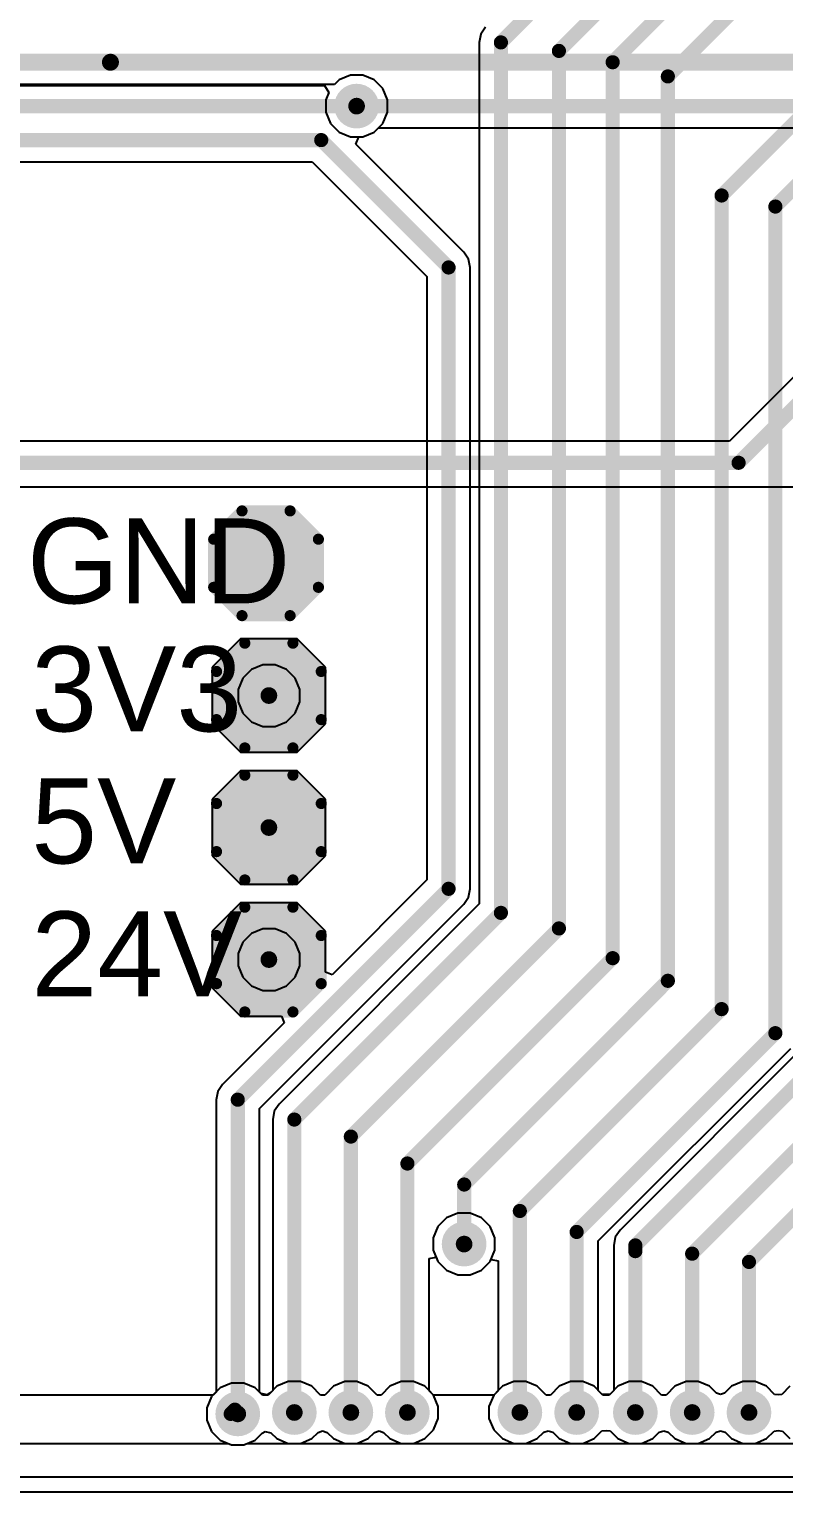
# Model space of a CAD drawing. Header units: millimetres. Extents: x 0 to 5423, y 0 to 5425.
# Drawn here: x 103.62 to 117.17, y 68.17 to 94.42 of the extents above; entities that cross this region are included whole.
import ezdxf

# ---------------------------------------------------------------- set-up
doc = ezdxf.new("R2010")
doc.units = ezdxf.units.MM
for name, color, linetype in [('BottomLayer', 5, 'Continuous'), ('BottomSolder', 6, 'Continuous'), ('TopLayer', 1, 'Continuous'), ('TopOverlay', 2, 'Continuous'), ('TopPaste', 8, 'Continuous'), ('TopSolder', 216, 'Continuous'), ('ViaHoleLayer', 16, 'Continuous')]:
    doc.layers.add(name, color=color, linetype=linetype)
doc.styles.add('Arial', font='', dxfattribs={"height": 0.2})
doc.styles.get('Arial').set_extended_font_data('Arial')

# ---------------------------------------------------------------- blocks, each defined once
blk = doc.blocks.new('T__________7')
at = {"layer": 'TopLayer'}
blk.add_hatch(color=1, dxfattribs=at).paths.add_polyline_path([(0.3809999999999999, 0.7619999999999999), (-0.3809999999999999, 0.7619999999999999), (-0.7619999999999999, 0.3809999999999999), (-0.7619999999999999, -0.3809999999999999), (-0.3809999999999999, -0.7619999999999999), (0.3809999999999999, -0.7619999999999999), (0.7619999999999999, -0.3809999999999999), (0.7619999999999999, 0.3809999999999999)])
at = {"layer": 'TopPaste'}
blk.add_hatch(color=8, dxfattribs=at).paths.add_polyline_path([(0.3809999999999999, 0.7619999999999999), (-0.3809999999999999, 0.7619999999999999), (-0.7619999999999999, 0.3809999999999999), (-0.7619999999999999, -0.3809999999999999), (-0.3809999999999999, -0.7619999999999999), (0.3809999999999999, -0.7619999999999999), (0.7619999999999999, -0.3809999999999999), (0.7619999999999999, 0.3809999999999999)])
at = {"layer": 'TopSolder'}
blk.add_hatch(color=216, dxfattribs=at).paths.add_polyline_path([(0.4318, 0.8636), (-0.4318, 0.8636), (-0.8636, 0.4318), (-0.8636, -0.4318), (-0.4318, -0.8636), (0.4318, -0.8636), (0.8636, -0.4318), (0.8636, 0.4318)])
at = {"layer": 'TopOverlay', "const_width": 0.1999996}
for points in [[(-0.9397999999999999, 0.4318), (-0.4318, 0.9397999999999999)], [(-0.4318, 0.9397999999999999), (0.4318, 0.9397999999999999)], [(0.4318, 0.9397999999999999), (0.9397999999999999, 0.4318)], [(-0.9397999999999999, -0.4318), (-0.9397999999999999, 0.4318)], [(0.9397999999999999, -0.4318), (0.9397999999999999, 0.4318)], [(-0.9397999999999999, -0.4318), (-0.4318, -0.9397999999999999)], [(0.4318, -0.9397999999999999), (0.9397999999999999, -0.4318)], [(-0.4318, -0.9397999999999999), (0.4318, -0.9397999999999999)]]:
    blk.add_lwpolyline(points, dxfattribs=at)
at = {"layer": 'TopOverlay', "const_width": 0.0999998}
for points in [[(-0.4817998999999999, 0.9397999999999999, 1), (-0.3818001, 0.9397999999999999, 1)], [(-0.4817998999999999, 0.9397999999999999, 1), (-0.3818001, 0.9397999999999999, 1)], [(0.3818001, 0.9397999999999999, 1), (0.4817998999999999, 0.9397999999999999, 1)], [(0.3818001, 0.9397999999999999, 1), (0.4817998999999999, 0.9397999999999999, 1)], [(-0.9897999000000001, 0.4318, 1), (-0.8898001, 0.4318, 1)], [(-0.9897999000000001, 0.4318, 1), (-0.8898001, 0.4318, 1)], [(0.8898001, 0.4318, 1), (0.9897999000000001, 0.4318, 1)], [(0.8898001, 0.4318, 1), (0.9897999000000001, 0.4318, 1)], [(-0.9897999000000001, -0.4318, 1), (-0.8898001, -0.4318, 1)], [(-0.9897999000000001, -0.4318, 1), (-0.8898001, -0.4318, 1)], [(0.8898001, -0.4318, 1), (0.9897999000000001, -0.4318, 1)], [(0.8898001, -0.4318, 1), (0.9897999000000001, -0.4318, 1)], [(-0.4817998999999999, -0.9397999999999999, 1), (-0.3818001, -0.9397999999999999, 1)], [(-0.4817998999999999, -0.9397999999999999, 1), (-0.3818001, -0.9397999999999999, 1)], [(0.3818001, -0.9397999999999999, 1), (0.4817998999999999, -0.9397999999999999, 1)], [(0.3818001, -0.9397999999999999, 1), (0.4817998999999999, -0.9397999999999999, 1)]]:
    blk.add_lwpolyline(points, format="xyb", close=True, dxfattribs=at)
blk = doc.blocks.new('T__________8')
at = {"layer": 'TopLayer'}
blk.add_hatch(color=1, dxfattribs=at).paths.add_polyline_path([(0.3809999999999999, 0.7619999999999999), (-0.3809999999999999, 0.7619999999999999), (-0.7619999999999999, 0.3809999999999999), (-0.7619999999999999, -0.3809999999999999), (-0.3809999999999999, -0.7619999999999999), (0.3809999999999999, -0.7619999999999999), (0.7619999999999999, -0.3809999999999999), (0.7619999999999999, 0.3809999999999999)])
at = {"layer": 'TopPaste'}
blk.add_hatch(color=8, dxfattribs=at).paths.add_polyline_path([(0.3809999999999999, 0.7619999999999999), (-0.3809999999999999, 0.7619999999999999), (-0.7619999999999999, 0.3809999999999999), (-0.7619999999999999, -0.3809999999999999), (-0.3809999999999999, -0.7619999999999999), (0.3809999999999999, -0.7619999999999999), (0.7619999999999999, -0.3809999999999999), (0.7619999999999999, 0.3809999999999999)])
at = {"layer": 'TopSolder'}
blk.add_hatch(color=216, dxfattribs=at).paths.add_polyline_path([(0.4318, 0.8636), (-0.4318, 0.8636), (-0.8636, 0.4318), (-0.8636, -0.4318), (-0.4318, -0.8636), (0.4318, -0.8636), (0.8636, -0.4318), (0.8636, 0.4318)])
at = {"layer": 'TopOverlay', "const_width": 0.1999996}
for points in [[(-0.9397999999999999, 0.4318), (-0.4318, 0.9397999999999999)], [(-0.4318, 0.9397999999999999), (0.4318, 0.9397999999999999)], [(0.4318, 0.9397999999999999), (0.9397999999999999, 0.4318)], [(-0.9397999999999999, -0.4318), (-0.9397999999999999, 0.4318)], [(0.9397999999999999, -0.4318), (0.9397999999999999, 0.4318)], [(-0.9397999999999999, -0.4318), (-0.4318, -0.9397999999999999)], [(0.4318, -0.9397999999999999), (0.9397999999999999, -0.4318)], [(-0.4318, -0.9397999999999999), (0.4318, -0.9397999999999999)]]:
    blk.add_lwpolyline(points, dxfattribs=at)
at = {"layer": 'TopOverlay', "const_width": 0.0999998}
for points in [[(-0.4817998999999999, 0.9397999999999999, 1), (-0.3818001, 0.9397999999999999, 1)], [(-0.4817998999999999, 0.9397999999999999, 1), (-0.3818001, 0.9397999999999999, 1)], [(0.3818001, 0.9397999999999999, 1), (0.4817998999999999, 0.9397999999999999, 1)], [(0.3818001, 0.9397999999999999, 1), (0.4817998999999999, 0.9397999999999999, 1)], [(-0.9897999000000001, 0.4318, 1), (-0.8898001, 0.4318, 1)], [(-0.9897999000000001, 0.4318, 1), (-0.8898001, 0.4318, 1)], [(0.8898001, 0.4318, 1), (0.9897999000000001, 0.4318, 1)], [(0.8898001, 0.4318, 1), (0.9897999000000001, 0.4318, 1)], [(-0.9897999000000001, -0.4318, 1), (-0.8898001, -0.4318, 1)], [(-0.9897999000000001, -0.4318, 1), (-0.8898001, -0.4318, 1)], [(0.8898001, -0.4318, 1), (0.9897999000000001, -0.4318, 1)], [(0.8898001, -0.4318, 1), (0.9897999000000001, -0.4318, 1)], [(-0.4817998999999999, -0.9397999999999999, 1), (-0.3818001, -0.9397999999999999, 1)], [(-0.4817998999999999, -0.9397999999999999, 1), (-0.3818001, -0.9397999999999999, 1)], [(0.3818001, -0.9397999999999999, 1), (0.4817998999999999, -0.9397999999999999, 1)], [(0.3818001, -0.9397999999999999, 1), (0.4817998999999999, -0.9397999999999999, 1)]]:
    blk.add_lwpolyline(points, format="xyb", close=True, dxfattribs=at)
blk = doc.blocks.new('T__________9')
at = {"layer": 'TopLayer'}
blk.add_hatch(color=1, dxfattribs=at).paths.add_polyline_path([(0.3809999999999999, 0.7619999999999999), (-0.3809999999999999, 0.7619999999999999), (-0.7619999999999999, 0.3809999999999999), (-0.7619999999999999, -0.3809999999999999), (-0.3809999999999999, -0.7619999999999999), (0.3809999999999999, -0.7619999999999999), (0.7619999999999999, -0.3809999999999999), (0.7619999999999999, 0.3809999999999999)])
at = {"layer": 'TopPaste'}
blk.add_hatch(color=8, dxfattribs=at).paths.add_polyline_path([(0.3809999999999999, 0.7619999999999999), (-0.3809999999999999, 0.7619999999999999), (-0.7619999999999999, 0.3809999999999999), (-0.7619999999999999, -0.3809999999999999), (-0.3809999999999999, -0.7619999999999999), (0.3809999999999999, -0.7619999999999999), (0.7619999999999999, -0.3809999999999999), (0.7619999999999999, 0.3809999999999999)])
at = {"layer": 'TopSolder'}
blk.add_hatch(color=216, dxfattribs=at).paths.add_polyline_path([(0.4318, 0.8636), (-0.4318, 0.8636), (-0.8636, 0.4318), (-0.8636, -0.4318), (-0.4318, -0.8636), (0.4318, -0.8636), (0.8636, -0.4318), (0.8636, 0.4318)])
at = {"layer": 'TopOverlay', "const_width": 0.1999996}
for points in [[(-0.9397999999999999, 0.4318), (-0.4318, 0.9397999999999999)], [(-0.4318, 0.9397999999999999), (0.4318, 0.9397999999999999)], [(0.4318, 0.9397999999999999), (0.9397999999999999, 0.4318)], [(-0.9397999999999999, -0.4318), (-0.9397999999999999, 0.4318)], [(0.9397999999999999, -0.4318), (0.9397999999999999, 0.4318)], [(-0.9397999999999999, -0.4318), (-0.4318, -0.9397999999999999)], [(0.4318, -0.9397999999999999), (0.9397999999999999, -0.4318)], [(-0.4318, -0.9397999999999999), (0.4318, -0.9397999999999999)]]:
    blk.add_lwpolyline(points, dxfattribs=at)
at = {"layer": 'TopOverlay', "const_width": 0.0999998}
for points in [[(-0.4817998999999999, 0.9397999999999999, 1), (-0.3818001, 0.9397999999999999, 1)], [(-0.4817998999999999, 0.9397999999999999, 1), (-0.3818001, 0.9397999999999999, 1)], [(0.3818001, 0.9397999999999999, 1), (0.4817998999999999, 0.9397999999999999, 1)], [(0.3818001, 0.9397999999999999, 1), (0.4817998999999999, 0.9397999999999999, 1)], [(-0.9897999000000001, 0.4318, 1), (-0.8898001, 0.4318, 1)], [(-0.9897999000000001, 0.4318, 1), (-0.8898001, 0.4318, 1)], [(0.8898001, 0.4318, 1), (0.9897999000000001, 0.4318, 1)], [(0.8898001, 0.4318, 1), (0.9897999000000001, 0.4318, 1)], [(-0.9897999000000001, -0.4318, 1), (-0.8898001, -0.4318, 1)], [(-0.9897999000000001, -0.4318, 1), (-0.8898001, -0.4318, 1)], [(0.8898001, -0.4318, 1), (0.9897999000000001, -0.4318, 1)], [(0.8898001, -0.4318, 1), (0.9897999000000001, -0.4318, 1)], [(-0.4817998999999999, -0.9397999999999999, 1), (-0.3818001, -0.9397999999999999, 1)], [(-0.4817998999999999, -0.9397999999999999, 1), (-0.3818001, -0.9397999999999999, 1)], [(0.3818001, -0.9397999999999999, 1), (0.4817998999999999, -0.9397999999999999, 1)], [(0.3818001, -0.9397999999999999, 1), (0.4817998999999999, -0.9397999999999999, 1)]]:
    blk.add_lwpolyline(points, format="xyb", close=True, dxfattribs=at)
blk = doc.blocks.new('T__________140')
at = {"layer": 'TopLayer'}
blk.add_hatch(color=1, dxfattribs=at).paths.add_polyline_path([(0.3809999999999999, 0.7619999999999999), (-0.3809999999999999, 0.7619999999999999), (-0.7619999999999999, 0.3809999999999999), (-0.7619999999999999, -0.3809999999999999), (-0.3809999999999999, -0.7619999999999999), (0.3809999999999999, -0.7619999999999999), (0.7619999999999999, -0.3809999999999999), (0.7619999999999999, 0.3809999999999999)])
at = {"layer": 'TopPaste'}
blk.add_hatch(color=8, dxfattribs=at).paths.add_polyline_path([(0.3809999999999999, 0.7619999999999999), (-0.3809999999999999, 0.7619999999999999), (-0.7619999999999999, 0.3809999999999999), (-0.7619999999999999, -0.3809999999999999), (-0.3809999999999999, -0.7619999999999999), (0.3809999999999999, -0.7619999999999999), (0.7619999999999999, -0.3809999999999999), (0.7619999999999999, 0.3809999999999999)])
at = {"layer": 'TopSolder'}
blk.add_hatch(color=216, dxfattribs=at).paths.add_polyline_path([(0.4318, 0.8636), (-0.4318, 0.8636), (-0.8636, 0.4318), (-0.8636, -0.4318), (-0.4318, -0.8636), (0.4318, -0.8636), (0.8636, -0.4318), (0.8636, 0.4318)])
at = {"layer": 'TopOverlay', "const_width": 0.1999996}
for points in [[(-0.9397999999999999, 0.4318), (-0.4318, 0.9397999999999999)], [(-0.4318, 0.9397999999999999), (0.4318, 0.9397999999999999)], [(0.4318, 0.9397999999999999), (0.9397999999999999, 0.4318)], [(-0.9397999999999999, -0.4318), (-0.9397999999999999, 0.4318)], [(0.9397999999999999, -0.4318), (0.9397999999999999, 0.4318)], [(-0.9397999999999999, -0.4318), (-0.4318, -0.9397999999999999)], [(0.4318, -0.9397999999999999), (0.9397999999999999, -0.4318)], [(-0.4318, -0.9397999999999999), (0.4318, -0.9397999999999999)]]:
    blk.add_lwpolyline(points, dxfattribs=at)
at = {"layer": 'TopOverlay', "const_width": 0.0999998}
for points in [[(-0.4817998999999999, 0.9397999999999999, 1), (-0.3818001, 0.9397999999999999, 1)], [(-0.4817998999999999, 0.9397999999999999, 1), (-0.3818001, 0.9397999999999999, 1)], [(0.3818001, 0.9397999999999999, 1), (0.4817998999999999, 0.9397999999999999, 1)], [(0.3818001, 0.9397999999999999, 1), (0.4817998999999999, 0.9397999999999999, 1)], [(-0.9897999000000001, 0.4318, 1), (-0.8898001, 0.4318, 1)], [(-0.9897999000000001, 0.4318, 1), (-0.8898001, 0.4318, 1)], [(0.8898001, 0.4318, 1), (0.9897999000000001, 0.4318, 1)], [(0.8898001, 0.4318, 1), (0.9897999000000001, 0.4318, 1)], [(-0.9897999000000001, -0.4318, 1), (-0.8898001, -0.4318, 1)], [(-0.9897999000000001, -0.4318, 1), (-0.8898001, -0.4318, 1)], [(0.8898001, -0.4318, 1), (0.9897999000000001, -0.4318, 1)], [(0.8898001, -0.4318, 1), (0.9897999000000001, -0.4318, 1)], [(-0.4817998999999999, -0.9397999999999999, 1), (-0.3818001, -0.9397999999999999, 1)], [(-0.4817998999999999, -0.9397999999999999, 1), (-0.3818001, -0.9397999999999999, 1)], [(0.3818001, -0.9397999999999999, 1), (0.4817998999999999, -0.9397999999999999, 1)], [(0.3818001, -0.9397999999999999, 1), (0.4817998999999999, -0.9397999999999999, 1)]]:
    blk.add_lwpolyline(points, format="xyb", close=True, dxfattribs=at)

msp = doc.modelspace()

# ---------------------------------------------------------------- hatches: boundary and pattern name
at = {"layer": 'BottomLayer'}
h = msp.add_hatch(color=5, dxfattribs=at)
edge = h.paths.add_edge_path()
edge.add_arc((109.4994127, 93.0402127), 0.2999994, 0, 360)
h = msp.add_hatch(color=5, dxfattribs=at)
edge = h.paths.add_edge_path()
edge.add_arc((107.9246127, 82.46220998), 0.2999994, 0, 360)
h = msp.add_hatch(color=5, dxfattribs=at)
edge = h.paths.add_edge_path()
edge.add_arc((107.9246127, 80.09311134), 0.2999994, 0, 360)
h = msp.add_hatch(color=5, dxfattribs=at)
edge = h.paths.add_edge_path()
edge.add_arc((107.9246127, 77.7240127), 0.2999994, 0, 360)
h = msp.add_hatch(color=5, dxfattribs=at)
edge = h.paths.add_edge_path()
edge.add_arc((111.4298127, 72.6186127), 0.2999994, 0, 360)
h = msp.add_hatch(color=5, dxfattribs=at)
edge = h.paths.add_edge_path()
edge.add_arc((107.3658127, 69.5706127), 0.2999994, 0, 360)
h = msp.add_hatch(color=5, dxfattribs=at)
edge = h.paths.add_edge_path()
edge.add_arc((108.38099228, 69.59601269999999), 0.2999994, 0, 360)
h = msp.add_hatch(color=5, dxfattribs=at)
edge = h.paths.add_edge_path()
edge.add_arc((109.39617186, 69.59601269999999), 0.2999994, 0, 360)
h = msp.add_hatch(color=5, dxfattribs=at)
edge = h.paths.add_edge_path()
edge.add_arc((110.41135144, 69.59601269999999), 0.2999994, 0, 360)
h = msp.add_hatch(color=5, dxfattribs=at)
edge = h.paths.add_edge_path()
edge.add_arc((112.4302425, 69.59601269999999), 0.2999994, 0, 360)
h = msp.add_hatch(color=5, dxfattribs=at)
edge = h.paths.add_edge_path()
edge.add_arc((113.45033952, 69.59601269999999), 0.2999994, 0, 360)
h = msp.add_hatch(color=5, dxfattribs=at)
edge = h.paths.add_edge_path()
edge.add_arc((114.50403058, 69.59601269999999), 0.2999994, 0, 360)
h = msp.add_hatch(color=5, dxfattribs=at)
edge = h.paths.add_edge_path()
edge.add_arc((115.5241276, 69.59601269999999), 0.2999994, 0, 360)
h = msp.add_hatch(color=5, dxfattribs=at)
edge = h.paths.add_edge_path()
edge.add_arc((116.54422462, 69.59601269999999), 0.2999994, 0, 360)
at = {"layer": 'BottomSolder'}
h = msp.add_hatch(color=6, dxfattribs=at)
edge = h.paths.add_edge_path()
edge.add_arc((109.4994127, 93.0402127), 0.4015993999999999, 0, 360)
h = msp.add_hatch(color=6, dxfattribs=at)
edge = h.paths.add_edge_path()
edge.add_arc((107.9246127, 82.46220998), 0.4015993999999999, 0, 360)
h = msp.add_hatch(color=6, dxfattribs=at)
edge = h.paths.add_edge_path()
edge.add_arc((107.9246127, 80.09311134), 0.4015993999999999, 0, 360)
h = msp.add_hatch(color=6, dxfattribs=at)
edge = h.paths.add_edge_path()
edge.add_arc((107.9246127, 77.7240127), 0.4015993999999999, 0, 360)
h = msp.add_hatch(color=6, dxfattribs=at)
edge = h.paths.add_edge_path()
edge.add_arc((111.4298127, 72.6186127), 0.4015993999999999, 0, 360)
h = msp.add_hatch(color=6, dxfattribs=at)
edge = h.paths.add_edge_path()
edge.add_arc((107.3658127, 69.5706127), 0.4015993999999999, 0, 360)
h = msp.add_hatch(color=6, dxfattribs=at)
edge = h.paths.add_edge_path()
edge.add_arc((108.38099228, 69.59601269999999), 0.4015993999999999, 0, 360)
h = msp.add_hatch(color=6, dxfattribs=at)
edge = h.paths.add_edge_path()
edge.add_arc((109.39617186, 69.59601269999999), 0.4015993999999999, 0, 360)
h = msp.add_hatch(color=6, dxfattribs=at)
edge = h.paths.add_edge_path()
edge.add_arc((110.41135144, 69.59601269999999), 0.4015993999999999, 0, 360)
h = msp.add_hatch(color=6, dxfattribs=at)
edge = h.paths.add_edge_path()
edge.add_arc((112.4302425, 69.59601269999999), 0.4015993999999999, 0, 360)
h = msp.add_hatch(color=6, dxfattribs=at)
edge = h.paths.add_edge_path()
edge.add_arc((113.45033952, 69.59601269999999), 0.4015993999999999, 0, 360)
h = msp.add_hatch(color=6, dxfattribs=at)
edge = h.paths.add_edge_path()
edge.add_arc((114.50403058, 69.59601269999999), 0.4015993999999999, 0, 360)
h = msp.add_hatch(color=6, dxfattribs=at)
edge = h.paths.add_edge_path()
edge.add_arc((115.5241276, 69.59601269999999), 0.4015993999999999, 0, 360)
h = msp.add_hatch(color=6, dxfattribs=at)
edge = h.paths.add_edge_path()
edge.add_arc((116.54422462, 69.59601269999999), 0.4015993999999999, 0, 360)
at = {"layer": 'TopLayer'}
h = msp.add_hatch(color=1, dxfattribs=at)
edge = h.paths.add_edge_path()
edge.add_arc((109.4994127, 93.0402127), 0.2999994, 0, 360)
h = msp.add_hatch(color=1, dxfattribs=at)
edge = h.paths.add_edge_path()
edge.add_arc((107.9246127, 82.46220998), 0.2999994, 0, 360)
h = msp.add_hatch(color=1, dxfattribs=at)
edge = h.paths.add_edge_path()
edge.add_arc((107.9246127, 80.09311134), 0.2999994, 0, 360)
h = msp.add_hatch(color=1, dxfattribs=at)
edge = h.paths.add_edge_path()
edge.add_arc((107.9246127, 77.7240127), 0.2999994, 0, 360)
h = msp.add_hatch(color=1, dxfattribs=at)
edge = h.paths.add_edge_path()
edge.add_arc((111.4298127, 72.6186127), 0.2999994, 0, 360)
h = msp.add_hatch(color=1, dxfattribs=at)
edge = h.paths.add_edge_path()
edge.add_arc((107.3658127, 69.5706127), 0.2999994, 0, 360)
h = msp.add_hatch(color=1, dxfattribs=at)
edge = h.paths.add_edge_path()
edge.add_arc((108.38099228, 69.59601269999999), 0.2999994, 0, 360)
h = msp.add_hatch(color=1, dxfattribs=at)
edge = h.paths.add_edge_path()
edge.add_arc((109.39617186, 69.59601269999999), 0.2999994, 0, 360)
h = msp.add_hatch(color=1, dxfattribs=at)
edge = h.paths.add_edge_path()
edge.add_arc((110.41135144, 69.59601269999999), 0.2999994, 0, 360)
h = msp.add_hatch(color=1, dxfattribs=at)
edge = h.paths.add_edge_path()
edge.add_arc((112.4302425, 69.59601269999999), 0.2999994, 0, 360)
h = msp.add_hatch(color=1, dxfattribs=at)
edge = h.paths.add_edge_path()
edge.add_arc((113.45033952, 69.59601269999999), 0.2999994, 0, 360)
h = msp.add_hatch(color=1, dxfattribs=at)
edge = h.paths.add_edge_path()
edge.add_arc((114.50403058, 69.59601269999999), 0.2999994, 0, 360)
h = msp.add_hatch(color=1, dxfattribs=at)
edge = h.paths.add_edge_path()
edge.add_arc((115.5241276, 69.59601269999999), 0.2999994, 0, 360)
h = msp.add_hatch(color=1, dxfattribs=at)
edge = h.paths.add_edge_path()
edge.add_arc((116.54422462, 69.59601269999999), 0.2999994, 0, 360)
at = {"layer": 'TopSolder'}
h = msp.add_hatch(color=216, dxfattribs=at)
edge = h.paths.add_edge_path()
edge.add_arc((109.4994127, 93.0402127), 0.4015993999999999, 0, 360)
h = msp.add_hatch(color=216, dxfattribs=at)
edge = h.paths.add_edge_path()
edge.add_arc((107.9246127, 82.46220998), 0.4015993999999999, 0, 360)
h = msp.add_hatch(color=216, dxfattribs=at)
edge = h.paths.add_edge_path()
edge.add_arc((107.9246127, 80.09311134), 0.4015993999999999, 0, 360)
h = msp.add_hatch(color=216, dxfattribs=at)
edge = h.paths.add_edge_path()
edge.add_arc((107.9246127, 77.7240127), 0.4015993999999999, 0, 360)
h = msp.add_hatch(color=216, dxfattribs=at)
edge = h.paths.add_edge_path()
edge.add_arc((111.4298127, 72.6186127), 0.4015993999999999, 0, 360)
h = msp.add_hatch(color=216, dxfattribs=at)
edge = h.paths.add_edge_path()
edge.add_arc((107.3658127, 69.5706127), 0.4015993999999999, 0, 360)
h = msp.add_hatch(color=216, dxfattribs=at)
edge = h.paths.add_edge_path()
edge.add_arc((108.38099228, 69.59601269999999), 0.4015993999999999, 0, 360)
h = msp.add_hatch(color=216, dxfattribs=at)
edge = h.paths.add_edge_path()
edge.add_arc((109.39617186, 69.59601269999999), 0.4015993999999999, 0, 360)
h = msp.add_hatch(color=216, dxfattribs=at)
edge = h.paths.add_edge_path()
edge.add_arc((110.41135144, 69.59601269999999), 0.4015993999999999, 0, 360)
h = msp.add_hatch(color=216, dxfattribs=at)
edge = h.paths.add_edge_path()
edge.add_arc((112.4302425, 69.59601269999999), 0.4015993999999999, 0, 360)
h = msp.add_hatch(color=216, dxfattribs=at)
edge = h.paths.add_edge_path()
edge.add_arc((113.45033952, 69.59601269999999), 0.4015993999999999, 0, 360)
h = msp.add_hatch(color=216, dxfattribs=at)
edge = h.paths.add_edge_path()
edge.add_arc((114.50403058, 69.59601269999999), 0.4015993999999999, 0, 360)
h = msp.add_hatch(color=216, dxfattribs=at)
edge = h.paths.add_edge_path()
edge.add_arc((115.5241276, 69.59601269999999), 0.4015993999999999, 0, 360)
h = msp.add_hatch(color=216, dxfattribs=at)
edge = h.paths.add_edge_path()
edge.add_arc((116.54422462, 69.59601269999999), 0.4015993999999999, 0, 360)
at = {"layer": 'ViaHoleLayer'}
h = msp.add_hatch(color=16, dxfattribs=at)
edge = h.paths.add_edge_path()
edge.add_arc((109.4994127, 93.0402127), 0.1499997, 0, 360)
h = msp.add_hatch(color=16, dxfattribs=at)
edge = h.paths.add_edge_path()
edge.add_arc((107.9246127, 82.46220998), 0.1499997, 0, 360)
h = msp.add_hatch(color=16, dxfattribs=at)
edge = h.paths.add_edge_path()
edge.add_arc((107.9246127, 80.09311134), 0.1499997, 0, 360)
h = msp.add_hatch(color=16, dxfattribs=at)
edge = h.paths.add_edge_path()
edge.add_arc((107.9246127, 77.7240127), 0.1499997, 0, 360)
h = msp.add_hatch(color=16, dxfattribs=at)
edge = h.paths.add_edge_path()
edge.add_arc((111.4298127, 72.6186127), 0.1499997, 0, 360)
h = msp.add_hatch(color=16, dxfattribs=at)
edge = h.paths.add_edge_path()
edge.add_arc((107.3658127, 69.5706127), 0.1499997, 0, 360)
h = msp.add_hatch(color=16, dxfattribs=at)
edge = h.paths.add_edge_path()
edge.add_arc((108.38099228, 69.59601269999999), 0.1499997, 0, 360)
h = msp.add_hatch(color=16, dxfattribs=at)
edge = h.paths.add_edge_path()
edge.add_arc((109.39617186, 69.59601269999999), 0.1499997, 0, 360)
h = msp.add_hatch(color=16, dxfattribs=at)
edge = h.paths.add_edge_path()
edge.add_arc((110.41135144, 69.59601269999999), 0.1499997, 0, 360)
h = msp.add_hatch(color=16, dxfattribs=at)
edge = h.paths.add_edge_path()
edge.add_arc((112.4302425, 69.59601269999999), 0.1499997, 0, 360)
h = msp.add_hatch(color=16, dxfattribs=at)
edge = h.paths.add_edge_path()
edge.add_arc((113.45033952, 69.59601269999999), 0.1499997, 0, 360)
h = msp.add_hatch(color=16, dxfattribs=at)
edge = h.paths.add_edge_path()
edge.add_arc((114.50403058, 69.59601269999999), 0.1499997, 0, 360)
h = msp.add_hatch(color=16, dxfattribs=at)
edge = h.paths.add_edge_path()
edge.add_arc((115.5241276, 69.59601269999999), 0.1499997, 0, 360)
h = msp.add_hatch(color=16, dxfattribs=at)
edge = h.paths.add_edge_path()
edge.add_arc((116.54422462, 69.59601269999999), 0.1499997, 0, 360)

# ---------------------------------------------------------------- linework, layer by layer
at = {"layer": 'BottomLayer'}
for p, q in [((102.20344558, 93.41324725999999), (105.07981016, 93.41324725999999)), ((105.07981016, 93.41324725999999), (105.07982286, 93.4132498)), ((105.07982286, 93.4132498), (108.92304098, 93.4132498)), ((108.92304098, 93.4132498), (109.00167938, 93.28624726)), ((109.00167938, 93.28624726), (108.9454133, 93.1504106)), ((108.9454133, 93.1504106), (108.9454133, 92.9300148)), ((108.9454133, 92.9300148), (109.029754, 92.72639824)), ((109.029754, 92.72639824), (109.18559824, 92.57055399999999)), ((109.81322716, 92.57055399999999), (109.8944208, 92.65174764)), ((109.8944208, 92.65174764), (125.39130878, 92.65174764)), ((109.18559824, 92.57055399999999), (109.3892148, 92.48621329999999)), ((109.3892148, 92.48621329999999), (109.6096106, 92.48621329999999)), ((109.6096106, 92.48621329999999), (109.81322716, 92.57055399999999)), ((117.4036133, 88.23498482), (116.19650624, 87.02787776)), ((116.19650624, 87.02787776), (98.7891217, 87.02787776)), ((96.69301209999999, 86.2076127), (126.4215531, 86.2076127)), ((107.8144148, 83.01620938), (107.61079824, 82.93186868)), ((108.0348106, 83.01620938), (107.8144148, 83.01620938)), ((108.23842716, 82.93186868), (108.0348106, 83.01620938)), ((107.454954, 82.77602444), (107.3706133, 82.57240788)), ((107.61079824, 82.93186868), (107.454954, 82.77602444)), ((108.3942714, 82.77602444), (108.23842716, 82.93186868)), ((108.4786121, 82.57240788), (108.3942714, 82.77602444)), ((107.3706133, 82.57240788), (107.3706133, 82.35201208)), ((108.4786121, 82.35201208), (108.4786121, 82.57240788)), ((107.3706133, 82.35201208), (107.454954, 82.14839552)), ((108.3942714, 82.14839552), (108.4786121, 82.35201208)), ((107.454954, 82.14839552), (107.61079824, 81.99255128)), ((107.61079824, 81.99255128), (107.8144148, 81.90821058)), ((107.8144148, 81.90821058), (108.0348106, 81.90821058)), ((108.0348106, 81.90821058), (108.23842716, 81.99255128)), ((108.23842716, 81.99255128), (108.3942714, 82.14839552)), ((107.8144148, 78.2780121), (107.61079824, 78.1936714)), ((108.0348106, 78.2780121), (107.8144148, 78.2780121)), ((108.23842716, 78.1936714), (108.0348106, 78.2780121)), ((107.454954, 78.03782716), (107.3706133, 77.83421059999999)), ((107.61079824, 78.1936714), (107.454954, 78.03782716)), ((108.3942714, 78.03782716), (108.23842716, 78.1936714)), ((108.4786121, 77.83421059999999), (108.3942714, 78.03782716)), ((107.3706133, 77.83421059999999), (107.3706133, 77.61381479999999)), ((108.4786121, 77.61381479999999), (108.4786121, 77.83421059999999)), ((107.3706133, 77.61381479999999), (107.454954, 77.41019824)), ((108.3942714, 77.41019824), (108.4786121, 77.61381479999999)), ((107.454954, 77.41019824), (107.61079824, 77.254354)), ((107.61079824, 77.254354), (107.8144148, 77.1700133)), ((107.8144148, 77.1700133), (108.0348106, 77.1700133)), ((108.0348106, 77.1700133), (108.23842716, 77.254354)), ((108.23842716, 77.254354), (108.3942714, 77.41019824)), ((111.11599824, 73.0882714), (110.960154, 72.93242716)), ((111.3196148, 73.1726121), (111.11599824, 73.0882714)), ((111.5400106, 73.1726121), (111.3196148, 73.1726121)), ((111.74362716, 73.0882714), (111.5400106, 73.1726121)), ((111.8994714, 72.93242716), (111.74362716, 73.0882714)), ((110.960154, 72.93242716), (110.8758133, 72.72881059999999)), ((110.8758133, 72.72881059999999), (110.8758133, 72.5084148)), ((111.9838121, 72.72881059999999), (111.8994714, 72.93242716)), ((111.9838121, 72.5084148), (111.9838121, 72.72881059999999)), ((110.8758133, 72.5084148), (110.960154, 72.30479824)), ((111.8994714, 72.30479824), (111.9838121, 72.5084148)), ((110.960154, 72.30479824), (111.11599824, 72.148954)), ((111.74362716, 72.148954), (111.8994714, 72.30479824)), ((111.11599824, 72.148954), (111.3196148, 72.06461329999999)), ((111.3196148, 72.06461329999999), (111.5400106, 72.06461329999999)), ((111.5400106, 72.06461329999999), (111.74362716, 72.148954)), ((107.2556148, 70.1246121), (107.05199824, 70.0402714)), ((107.4760106, 70.1246121), (107.2556148, 70.1246121)), ((107.67962716, 70.0402714), (107.4760106, 70.1246121)), ((108.27079438, 70.1500121), (108.06717782, 70.06567139999999)), ((108.49119018, 70.1500121), (108.27079438, 70.1500121)), ((108.69480674, 70.06567139999999), (108.49119018, 70.1500121)), ((109.28597396, 70.1500121), (109.0823574, 70.06567139999999)), ((109.50636976, 70.1500121), (109.28597396, 70.1500121)), ((109.70998632, 70.06567139999999), (109.50636976, 70.1500121)), ((110.30115354, 70.1500121), (110.09753698, 70.06567139999999)), ((110.52154934, 70.1500121), (110.30115354, 70.1500121)), ((110.7251659, 70.06567139999999), (110.52154934, 70.1500121)), ((112.3200446, 70.1500121), (112.11642804, 70.06567139999999)), ((112.5404404, 70.1500121), (112.3200446, 70.1500121)), ((112.74405696, 70.06567139999999), (112.5404404, 70.1500121)), ((113.34014162, 70.1500121), (113.13652506, 70.06567139999999)), ((113.56053742, 70.1500121), (113.34014162, 70.1500121)), ((113.76415398, 70.06567139999999), (113.56053742, 70.1500121)), ((114.39383268, 70.1500121), (114.19021612, 70.06567139999999)), ((114.61422848, 70.1500121), (114.39383268, 70.1500121)), ((114.81784504, 70.06567139999999), (114.61422848, 70.1500121)), ((115.4139297, 70.1500121), (115.21031314, 70.06567139999999)), ((115.6343255, 70.1500121), (115.4139297, 70.1500121)), ((115.83794206, 70.06567139999999), (115.6343255, 70.1500121)), ((116.43402672, 70.1500121), (116.23041016, 70.06567139999999)), ((116.65442252, 70.1500121), (116.43402672, 70.1500121)), ((116.85803908, 70.06567139999999), (116.65442252, 70.1500121)), ((106.92155654, 69.9098297), (86.76641269999999, 69.90983224)), ((107.05199824, 70.0402714), (106.92155654, 69.9098297)), ((107.81006886, 69.9098297), (107.67962716, 70.0402714)), ((107.91133612, 69.9098297), (107.81006886, 69.9098297)), ((108.06717782, 70.06567139999999), (107.91133612, 69.9098297)), ((108.85065098, 69.90982715999999), (108.69480674, 70.06567139999999)), ((108.92651316, 69.90982715999999), (108.85065098, 69.90982715999999)), ((109.0823574, 70.06567139999999), (108.92651316, 69.90982715999999)), ((109.86583056, 69.90982715999999), (109.70998632, 70.06567139999999)), ((109.94169274, 69.90982715999999), (109.86583056, 69.90982715999999)), ((110.09753698, 70.06567139999999), (109.94169274, 69.90982715999999)), ((110.88101014, 69.90982715999999), (110.7251659, 70.06567139999999)), ((111.9605838, 69.90982715999999), (110.88101014, 69.90982715999999)), ((112.11642804, 70.06567139999999), (111.9605838, 69.90982715999999)), ((112.8999012, 69.90982715999999), (112.74405696, 70.06567139999999)), ((112.98068082, 69.90982715999999), (112.8999012, 69.90982715999999)), ((113.13652506, 70.06567139999999), (112.98068082, 69.90982715999999)), ((113.91999822, 69.90982715999999), (113.76415398, 70.06567139999999)), ((114.03437188, 69.90982715999999), (113.91999822, 69.90982715999999)), ((114.19021612, 70.06567139999999), (114.03437188, 69.90982715999999)), ((114.97368928, 69.90982715999999), (114.81784504, 70.06567139999999)), ((115.0544689, 69.90982715999999), (114.97368928, 69.90982715999999)), ((115.21031314, 70.06567139999999), (115.0544689, 69.90982715999999)), ((115.96110158, 69.94251188), (115.83794206, 70.06567139999999)), ((116.03417484, 69.9214629), (115.96110158, 69.94251188)), ((116.10725064, 69.94251188), (116.03417484, 69.9214629)), ((116.23041016, 70.06567139999999), (116.10725064, 69.94251188)), ((117.00205708, 69.9216534), (116.85803908, 70.06567139999999)), ((117.06902164, 69.91516877999999), (117.00205708, 69.9216534)), ((117.1359862, 69.9216534), (117.06902164, 69.91516877999999)), ((117.2800042, 70.06567139999999), (117.1359862, 69.9216534)), ((86.1822127, 69.04201076), (107.19429666, 69.04201076)), ((107.19429666, 69.04201076), (107.2556148, 69.01661329999999)), ((107.4760106, 69.01661329999999), (107.53732874, 69.04201076)), ((107.53732874, 69.04201076), (123.6774133, 69.0420133)), ((107.2556148, 69.01661329999999), (107.4760106, 69.01661329999999))]:
    msp.add_line(p, q, dxfattribs=at)
for points, const_width in [([(102.03181016, 93.82761016), (105.07981016, 93.82761016)], 0.3048), ([(105.07981016, 93.82761016), (105.0798127, 93.82761269999999)], 0.3048), ([(105.0798127, 93.82761269999999), (135.38075794, 93.82761269999999)], 0.3048), ([(109.4994127, 93.0402127), (125.55221524, 93.0402127)], 0.254), ([(116.3574127, 86.6394127), (117.9322127, 88.21421269999999)], 0.254), ([(98.62821269999999, 86.6394127), (116.3574127, 86.6394127)], 0.254), ([(107.2388127, 69.5706127), (107.3150127, 69.6468127)], 0.254)]:
    msp.add_lwpolyline(points, dxfattribs=dict(at, const_width=const_width))
for points, const_width in [([(105.00361016, 93.82761016, 1), (105.15601016, 93.82761016, 1)], 0.1524), ([(105.00361016, 93.82761016, 1), (105.15601016, 93.82761016, 1)], 0.1524), ([(105.0036127, 93.82761269999999, 1), (105.1560127, 93.82761269999999, 1)], 0.1524), ([(105.0036127, 93.82761269999999, 1), (105.1560127, 93.82761269999999, 1)], 0.1524), ([(109.4359127, 93.0402127, 1), (109.5629127, 93.0402127, 1)], 0.127), ([(116.2939127, 86.6394127, 1), (116.4209127, 86.6394127, 1)], 0.127), ([(116.2939127, 86.6394127, 1), (116.4209127, 86.6394127, 1)], 0.127), ([(107.1753127, 69.5706127, 1), (107.3023127, 69.5706127, 1)], 0.127), ([(107.2515127, 69.6468127, 1), (107.3785127, 69.6468127, 1)], 0.127)]:
    msp.add_lwpolyline(points, format="xyb", close=True, dxfattribs=dict(at, const_width=const_width))
at = {"layer": 'TopLayer'}
for p, q in [((111.73131832, 94.33187127999999), (111.70174764, 94.18321269999998)), ((111.81552694, 94.45789846), (111.73131832, 94.33187127999999)), ((111.70174764, 94.18321269999998), (111.70174764, 78.72311916)), ((109.18559824, 93.5098714), (109.1044046, 93.42867776)), ((109.3892148, 93.5942121), (109.18559824, 93.5098714)), ((109.6096106, 93.5942121), (109.3892148, 93.5942121)), ((109.81322716, 93.5098714), (109.6096106, 93.5942121)), ((109.9690714, 93.35402715999999), (109.81322716, 93.5098714)), ((109.1044046, 93.42867776), (63.81332169999999, 93.42867776)), ((110.0534121, 93.1504106), (109.9690714, 93.35402715999999)), ((109.9690714, 92.72639824), (110.0534121, 92.9300148)), ((110.0534121, 92.9300148), (110.0534121, 93.1504106)), ((109.81322716, 92.57055399999999), (109.9690714, 92.72639824)), ((109.48518616, 92.3592133), (109.5377921, 92.48621329999999)), ((109.5377921, 92.48621329999999), (109.6096106, 92.48621329999999)), ((109.6096106, 92.48621329999999), (109.81322716, 92.57055399999999)), ((111.42509846, 90.41930099999999), (109.48518616, 92.3592133)), ((96.65754862, 92.04214764), (108.70350878, 92.04214764)), ((108.70350878, 92.04214764), (110.76194764, 89.98370878)), ((111.50930708, 90.29327382), (111.42509846, 90.41930099999999)), ((111.53887776, 90.14461524), (111.50930708, 90.29327382)), ((111.53887776, 78.9940127), (111.53887776, 90.14461524)), ((110.76194764, 89.98370878), (110.76194764, 79.15491915999999)), ((107.4166127, 83.47820998), (106.9086127, 82.97020997999999)), ((108.4326127, 83.47820998), (107.4166127, 83.47820998)), ((108.9406127, 82.97020997999999), (108.4326127, 83.47820998)), ((106.9086127, 82.97020997999999), (106.9086127, 81.95420998)), ((108.9406127, 81.95420998), (108.9406127, 82.97020997999999)), ((106.9086127, 81.95420998), (107.4166127, 81.44620997999999)), ((108.4326127, 81.44620997999999), (108.9406127, 81.95420998)), ((107.4166127, 81.44620997999999), (108.4326127, 81.44620997999999)), ((107.4166127, 81.10911134), (106.9086127, 80.60111134)), ((108.4326127, 81.10911134), (107.4166127, 81.10911134)), ((108.9406127, 80.60111134), (108.4326127, 81.10911134)), ((106.9086127, 80.60111134), (106.9086127, 79.58511134)), ((108.9406127, 79.58511134), (108.9406127, 80.60111134)), ((106.9086127, 79.58511134), (107.4166127, 79.07711134)), ((108.4326127, 79.07711134), (108.9406127, 79.58511134)), ((107.4166127, 79.07711134), (108.4326127, 79.07711134)), ((110.76194764, 79.15491915999999), (109.05794546, 77.45091698)), ((107.4166127, 78.7400127), (106.9086127, 78.2320127)), ((108.4326127, 78.7400127), (107.4166127, 78.7400127)), ((108.9406127, 78.2320127), (108.4326127, 78.7400127)), ((111.42509846, 78.71932693999999), (111.50930708, 78.84535412)), ((111.50930708, 78.84535412), (111.53887776, 78.9940127)), ((107.75427776, 75.04850624), (111.42509846, 78.71932693999999)), ((111.70174764, 78.72311916), (108.10630652, 75.12767803999999)), ((106.9086127, 78.2320127), (106.9086127, 77.2160127)), ((108.9406127, 77.49951988), (108.9406127, 78.2320127)), ((109.05794546, 77.45091698), (108.9406127, 77.49951988)), ((106.9086127, 77.2160127), (107.4166127, 76.7080127)), ((107.4166127, 76.7080127), (108.14910552, 76.7080127)), ((108.14910552, 76.7080127), (108.19770842, 76.59067993999999)), ((108.19770842, 76.59067993999999), (107.09112694, 75.48409846)), ((113.83880458, 72.67483306), (117.29249846, 76.12852694)), ((117.59454764, 76.23391916), (114.22852694, 72.86789845999999)), ((107.00691832, 75.35807128), (106.97734764, 75.20941269999999)), ((107.09112694, 75.48409846), (107.00691832, 75.35807128)), ((106.97734764, 75.20941269999999), (106.97734764, 69.9656208)), ((108.10630652, 75.12767803999999), (108.0220979, 75.00165086)), ((107.75427776, 69.9656208), (107.75427776, 75.04850624)), ((108.0220979, 75.00165086), (107.99252722, 74.85299228)), ((107.99252722, 74.85299228), (107.99252722, 69.99102079999999)), ((114.14431832, 72.74187128), (114.11474764, 72.5932127)), ((114.22852694, 72.86789845999999), (114.14431832, 72.74187128)), ((113.83880458, 69.99102079999999), (113.83880458, 72.67483306)), ((114.11474764, 72.5932127), (114.11474764, 72.4916127)), ((114.11474764, 72.4916127), (114.11556552, 72.48750043999999)), ((114.11556552, 72.48750043999999), (114.11556552, 69.99102079999999)), ((110.7998165, 72.36001784), (110.9268165, 72.38528068)), ((110.7998165, 69.99102079999999), (110.7998165, 72.36001784)), ((110.9268165, 72.38528068), (110.960154, 72.30479824)), ((110.960154, 72.30479824), (111.11599824, 72.148954)), ((111.74362716, 72.148954), (111.8994714, 72.30479824)), ((111.8994714, 72.30479824), (111.91477744, 72.34174761999999)), ((111.91477744, 72.34174761999999), (112.04177744, 72.31648732)), ((112.04177744, 72.31648732), (112.04177744, 69.99102079999999)), ((111.11599824, 72.148954), (111.3196148, 72.06461329999999)), ((111.3196148, 72.06461329999999), (111.5400106, 72.06461329999999)), ((111.5400106, 72.06461329999999), (111.74362716, 72.148954)), ((106.896154, 69.88442716), (106.8118133, 69.6808106)), ((106.97734764, 69.9656208), (106.896154, 69.88442716)), ((107.78447328, 69.93542527999999), (107.75427776, 69.9656208)), ((107.89082562, 69.91396736), (107.78447328, 69.93542527999999)), ((107.94367032, 69.9421639), (107.89082562, 69.91396736)), ((107.99252722, 69.99102079999999), (107.94367032, 69.9421639)), ((110.88101014, 69.90982715999999), (110.7998165, 69.99102079999999)), ((110.96535084, 69.70621059999999), (110.88101014, 69.90982715999999)), ((111.9605838, 69.90982715999999), (111.8762431, 69.70621059999999)), ((112.04177744, 69.99102079999999), (111.9605838, 69.90982715999999)), ((113.9036711, 69.92615427999999), (113.83880458, 69.99102079999999)), ((113.97718378, 69.91697218), (113.9036711, 69.92615427999999)), ((114.050699, 69.92615427999999), (113.97718378, 69.91697218)), ((114.11556552, 69.99102079999999), (114.050699, 69.92615427999999)), ((106.8118133, 69.6808106), (106.8118133, 69.4604148)), ((110.96535084, 69.4858148), (110.96535084, 69.70621059999999)), ((111.8762431, 69.70621059999999), (111.8762431, 69.4858148)), ((106.8118133, 69.4604148), (106.896154, 69.25679824)), ((110.88101014, 69.28219823999999), (110.96535084, 69.4858148)), ((111.8762431, 69.4858148), (111.9605838, 69.28219823999999)), ((106.896154, 69.25679824), (107.05199824, 69.100954)), ((107.05199824, 69.100954), (107.2556148, 69.01661329999999)), ((107.4760106, 69.01661329999999), (107.67962716, 69.100954)), ((107.67962716, 69.100954), (107.80313466, 69.2244615)), ((107.80313466, 69.2244615), (107.85597936, 69.25265804)), ((107.85597936, 69.25265804), (107.9623317, 69.23120012)), ((107.9623317, 69.23120012), (108.06717782, 69.12635399999999)), ((108.06717782, 69.12635399999999), (108.27079438, 69.0420133)), ((108.27079438, 69.0420133), (108.49119018, 69.0420133)), ((108.49119018, 69.0420133), (108.69480674, 69.12635399999999)), ((108.69480674, 69.12635399999999), (108.80708998, 69.23863723999999)), ((108.80708998, 69.23863723999999), (108.88858334, 69.26836032)), ((108.88858334, 69.26836032), (108.97007416, 69.23863723999999)), ((108.97007416, 69.23863723999999), (109.0823574, 69.12635399999999)), ((109.0823574, 69.12635399999999), (109.28597396, 69.0420133)), ((109.28597396, 69.0420133), (109.50636976, 69.0420133)), ((109.50636976, 69.0420133), (109.70998632, 69.12635399999999)), ((109.70998632, 69.12635399999999), (109.82226956, 69.23863723999999)), ((109.82226956, 69.23863723999999), (109.90376292, 69.26836032)), ((109.90376292, 69.26836032), (109.98525374, 69.23863723999999)), ((109.98525374, 69.23863723999999), (110.09753698, 69.12635399999999)), ((110.09753698, 69.12635399999999), (110.30115354, 69.0420133)), ((110.30115354, 69.0420133), (110.52154934, 69.0420133)), ((110.52154934, 69.0420133), (110.7251659, 69.12635399999999)), ((110.7251659, 69.12635399999999), (110.88101014, 69.28219823999999)), ((111.9605838, 69.28219823999999), (112.11642804, 69.12635399999999)), ((112.11642804, 69.12635399999999), (112.3200446, 69.0420133)), ((112.3200446, 69.0420133), (112.5404404, 69.0420133)), ((112.5404404, 69.0420133), (112.74405696, 69.12635399999999)), ((112.74405696, 69.12635399999999), (112.85981746, 69.2421145)), ((112.85981746, 69.2421145), (112.94029228, 69.26880228)), ((112.94029228, 69.26880228), (113.02076456, 69.2421145)), ((113.02076456, 69.2421145), (113.13652506, 69.12635399999999)), ((113.13652506, 69.12635399999999), (113.34014162, 69.0420133)), ((113.34014162, 69.0420133), (113.56053742, 69.0420133)), ((113.56053742, 69.0420133), (113.76415398, 69.12635399999999)), ((113.76415398, 69.12635399999999), (113.9036711, 69.26587112)), ((113.9036711, 69.26587112), (113.97718632, 69.27505322)), ((113.97718632, 69.27505322), (114.050699, 69.26587112)), ((114.050699, 69.26587112), (114.19021612, 69.12635399999999)), ((114.19021612, 69.12635399999999), (114.39383268, 69.0420133)), ((114.39383268, 69.0420133), (114.61422848, 69.0420133)), ((114.61422848, 69.0420133), (114.81784504, 69.12635399999999)), ((114.81784504, 69.12635399999999), (114.93360554, 69.2421145)), ((114.93360554, 69.2421145), (115.01408036, 69.26880228)), ((115.01408036, 69.26880228), (115.09455264, 69.2421145)), ((115.09455264, 69.2421145), (115.21031314, 69.12635399999999)), ((115.21031314, 69.12635399999999), (115.4139297, 69.0420133)), ((115.4139297, 69.0420133), (115.6343255, 69.0420133)), ((115.6343255, 69.0420133), (115.83794206, 69.12635399999999)), ((115.83794206, 69.12635399999999), (115.95370256, 69.2421145)), ((115.95370256, 69.2421145), (116.03417738, 69.26880228)), ((116.03417738, 69.26880228), (116.11464966, 69.2421145)), ((116.11464966, 69.2421145), (116.23041016, 69.12635399999999)), ((116.23041016, 69.12635399999999), (116.43402672, 69.0420133)), ((116.43402672, 69.0420133), (116.65442252, 69.0420133)), ((116.65442252, 69.0420133), (116.85803908, 69.12635399999999)), ((116.85803908, 69.12635399999999), (116.99465806, 69.26297298)), ((116.99465806, 69.26297298), (117.06902164, 69.27401182)), ((117.06902164, 69.27401182), (117.14338522, 69.26297298)), ((117.14338522, 69.26297298), (117.2800042, 69.12635399999999)), ((107.2556148, 69.01661329999999), (107.4760106, 69.01661329999999)), ((123.79675774, 68.43258856), (100.36660902, 68.43258856)), ((79.6798127, 68.17361269999999), (124.64619978, 68.17361269999999))]:
    msp.add_line(p, q, dxfattribs=at)
at = {"layer": 'TopLayer', "const_width": 0.254}
for points in [[(112.0902127, 94.18321269999998), (121.42861922, 103.52161922)], [(113.1316127, 94.0308127), (121.97241798, 102.87161798)], [(114.0968127, 93.82761269999999), (122.49081928, 102.22161928)], [(115.0874127, 93.57361269999998), (123.08541804, 101.57161804)], [(116.0526127, 91.43661418), (124.88761662, 100.2716181)], [(117.0178127, 91.23783378), (125.40159832, 99.6216194)], [(112.0902127, 78.5622127), (112.0902127, 94.18321269999998)], [(113.1316127, 78.2828127), (113.1316127, 94.0308127)], [(114.0968127, 77.7494127), (114.0968127, 93.82761269999999)], [(115.0874127, 77.3430127), (115.0874127, 93.57361269999998)], [(63.65241524, 93.0402127), (109.4994127, 93.0402127)], [(63.0936127, 92.4306127), (108.86441524, 92.4306127)], [(108.86441524, 92.4306127), (111.1504127, 90.14461524)], [(116.0526127, 76.8350127), (116.0526127, 91.43661418)], [(117.0178127, 76.4032127), (117.0178127, 91.23783378)], [(111.1504127, 78.9940127), (111.1504127, 90.14461524)], [(107.3658127, 75.20941269999999), (111.1504127, 78.9940127)], [(108.38099228, 74.85299228), (112.0902127, 78.5622127)], [(109.39617186, 74.54737186), (113.1316127, 78.2828127)], [(110.41135144, 74.06395144), (114.0968127, 77.7494127)], [(111.43144846, 73.68704846), (115.0874127, 77.3430127)], [(112.4302425, 73.2126425), (116.0526127, 76.8350127)], [(113.45033952, 72.83573951999999), (117.0178127, 76.4032127)], [(114.50403058, 72.59403058), (117.9830127, 76.0730127)], [(115.5241276, 72.4457276), (118.9990127, 75.92061269999999)], [(116.54422462, 72.29742462), (119.8880127, 75.6412127)], [(107.3658127, 69.5706127), (107.3658127, 75.20941269999999)], [(108.38099228, 69.59601269999999), (108.38099228, 74.85299228)], [(109.39617186, 69.59601269999999), (109.39617186, 74.54737186)], [(110.41135144, 69.59601269999999), (110.41135144, 74.06395144)], [(111.43144846, 72.6186127), (111.43144846, 73.68704846)], [(112.4302425, 69.59601269999999), (112.4302425, 73.2126425)], [(111.4298127, 72.6186127), (111.43144846, 72.6186127)], [(113.45033952, 69.59601269999999), (113.45033952, 72.83573951999999)], [(114.5032127, 72.5932127), (114.50403058, 72.59403058)], [(114.5032127, 72.4916127), (114.5032127, 72.5932127)], [(114.50403058, 69.59601269999999), (114.50403058, 72.59403058)], [(115.5241276, 69.59601269999999), (115.5241276, 72.4457276)], [(116.54422462, 69.59601269999999), (116.54422462, 72.29742462)]]:
    msp.add_lwpolyline(points, dxfattribs=at)
at = {"layer": 'TopLayer', "const_width": 0.127}
for points in [[(112.0267127, 94.18321269999998, 1), (112.1537127, 94.18321269999998, 1)], [(112.0267127, 94.18321269999998, 1), (112.1537127, 94.18321269999998, 1)], [(113.0681127, 94.0308127, 1), (113.1951127, 94.0308127, 1)], [(113.0681127, 94.0308127, 1), (113.1951127, 94.0308127, 1)], [(114.0333127, 93.82761269999999, 1), (114.1603127, 93.82761269999999, 1)], [(114.0333127, 93.82761269999999, 1), (114.1603127, 93.82761269999999, 1)], [(115.0239127, 93.57361269999998, 1), (115.1509127, 93.57361269999998, 1)], [(115.0239127, 93.57361269999998, 1), (115.1509127, 93.57361269999998, 1)], [(109.4359127, 93.0402127, 1), (109.5629127, 93.0402127, 1)], [(108.80091524, 92.4306127, 1), (108.92791524, 92.4306127, 1)], [(108.80091524, 92.4306127, 1), (108.92791524, 92.4306127, 1)], [(115.9891127, 91.43661418, 1), (116.1161127, 91.43661418, 1)], [(115.9891127, 91.43661418, 1), (116.1161127, 91.43661418, 1)], [(116.9543127, 91.23783378, 1), (117.0813127, 91.23783378, 1)], [(116.9543127, 91.23783378, 1), (117.0813127, 91.23783378, 1)], [(111.0869127, 90.14461524, 1), (111.2139127, 90.14461524, 1)], [(111.0869127, 90.14461524, 1), (111.2139127, 90.14461524, 1)], [(111.0869127, 78.9940127, 1), (111.2139127, 78.9940127, 1)], [(111.0869127, 78.9940127, 1), (111.2139127, 78.9940127, 1)], [(112.0267127, 78.5622127, 1), (112.1537127, 78.5622127, 1)], [(112.0267127, 78.5622127, 1), (112.1537127, 78.5622127, 1)], [(113.0681127, 78.2828127, 1), (113.1951127, 78.2828127, 1)], [(113.0681127, 78.2828127, 1), (113.1951127, 78.2828127, 1)], [(114.0333127, 77.7494127, 1), (114.1603127, 77.7494127, 1)], [(114.0333127, 77.7494127, 1), (114.1603127, 77.7494127, 1)], [(115.0239127, 77.3430127, 1), (115.1509127, 77.3430127, 1)], [(115.0239127, 77.3430127, 1), (115.1509127, 77.3430127, 1)], [(115.9891127, 76.8350127, 1), (116.1161127, 76.8350127, 1)], [(115.9891127, 76.8350127, 1), (116.1161127, 76.8350127, 1)], [(116.9543127, 76.4032127, 1), (117.0813127, 76.4032127, 1)], [(116.9543127, 76.4032127, 1), (117.0813127, 76.4032127, 1)], [(107.3023127, 75.20941269999999, 1), (107.4293127, 75.20941269999999, 1)], [(107.3023127, 75.20941269999999, 1), (107.4293127, 75.20941269999999, 1)], [(108.31749228, 74.85299228, 1), (108.44449228, 74.85299228, 1)], [(108.31749228, 74.85299228, 1), (108.44449228, 74.85299228, 1)], [(109.33267186, 74.54737186, 1), (109.45967186, 74.54737186, 1)], [(109.33267186, 74.54737186, 1), (109.45967186, 74.54737186, 1)], [(110.34785144, 74.06395144, 1), (110.47485144, 74.06395144, 1)], [(110.34785144, 74.06395144, 1), (110.47485144, 74.06395144, 1)], [(111.36794846, 73.68704846, 1), (111.49494846, 73.68704846, 1)], [(111.36794846, 73.68704846, 1), (111.49494846, 73.68704846, 1)], [(112.3667425, 73.2126425, 1), (112.4937425, 73.2126425, 1)], [(112.3667425, 73.2126425, 1), (112.4937425, 73.2126425, 1)], [(111.3663127, 72.6186127, 1), (111.4933127, 72.6186127, 1)], [(111.36794846, 72.6186127, 1), (111.49494846, 72.6186127, 1)], [(111.36794846, 72.6186127, 1), (111.49494846, 72.6186127, 1)], [(113.38683952, 72.83573951999999, 1), (113.51383952, 72.83573951999999, 1)], [(113.38683952, 72.83573951999999, 1), (113.51383952, 72.83573951999999, 1)], [(114.4397127, 72.5932127, 1), (114.5667127, 72.5932127, 1)], [(114.4397127, 72.5932127, 1), (114.5667127, 72.5932127, 1)], [(114.44053058, 72.59403058, 1), (114.56753058, 72.59403058, 1)], [(114.44053058, 72.59403058, 1), (114.56753058, 72.59403058, 1)], [(114.44053058, 72.59403058, 1), (114.56753058, 72.59403058, 1)], [(114.4397127, 72.4916127, 1), (114.5667127, 72.4916127, 1)], [(115.4606276, 72.4457276, 1), (115.5876276, 72.4457276, 1)], [(115.4606276, 72.4457276, 1), (115.5876276, 72.4457276, 1)], [(116.48072462, 72.29742462, 1), (116.60772462, 72.29742462, 1)], [(116.48072462, 72.29742462, 1), (116.60772462, 72.29742462, 1)], [(107.3023127, 69.5706127, 1), (107.4293127, 69.5706127, 1)], [(108.31749228, 69.59601269999999, 1), (108.44449228, 69.59601269999999, 1)], [(109.33267186, 69.59601269999999, 1), (109.45967186, 69.59601269999999, 1)], [(110.34785144, 69.59601269999999, 1), (110.47485144, 69.59601269999999, 1)], [(112.3667425, 69.59601269999999, 1), (112.4937425, 69.59601269999999, 1)], [(113.38683952, 69.59601269999999, 1), (113.51383952, 69.59601269999999, 1)], [(114.44053058, 69.59601269999999, 1), (114.56753058, 69.59601269999999, 1)], [(115.4606276, 69.59601269999999, 1), (115.5876276, 69.59601269999999, 1)], [(116.48072462, 69.59601269999999, 1), (116.60772462, 69.59601269999999, 1)]]:
    msp.add_lwpolyline(points, format="xyb", close=True, dxfattribs=at)

# ---------------------------------------------------------------- block references
for name, p in [('T__________140', (107.8738127, 84.8360127)), ('T__________7', (107.9246127, 82.46220998)), ('T__________8', (107.9246127, 80.09311134)), ('T__________9', (107.9246127, 77.7240127))]:
    msp.add_blockref(name, p)

# ---------------------------------------------------------------- texts
at = {"layer": 'TopOverlay', "style": 'Arial'}
for s, p in [('GND', (103.5812508, 84.1172435)), ('3V3', (103.65741524, 81.81964077999999)), ('5V', (103.6574127, 79.45054214)), ('24V', (103.6574127, 77.0636127))]:
    msp.add_text(s, height=1.524, rotation=360, dxfattribs=at).set_placement(p)

doc.saveas('drawing.dxf')
